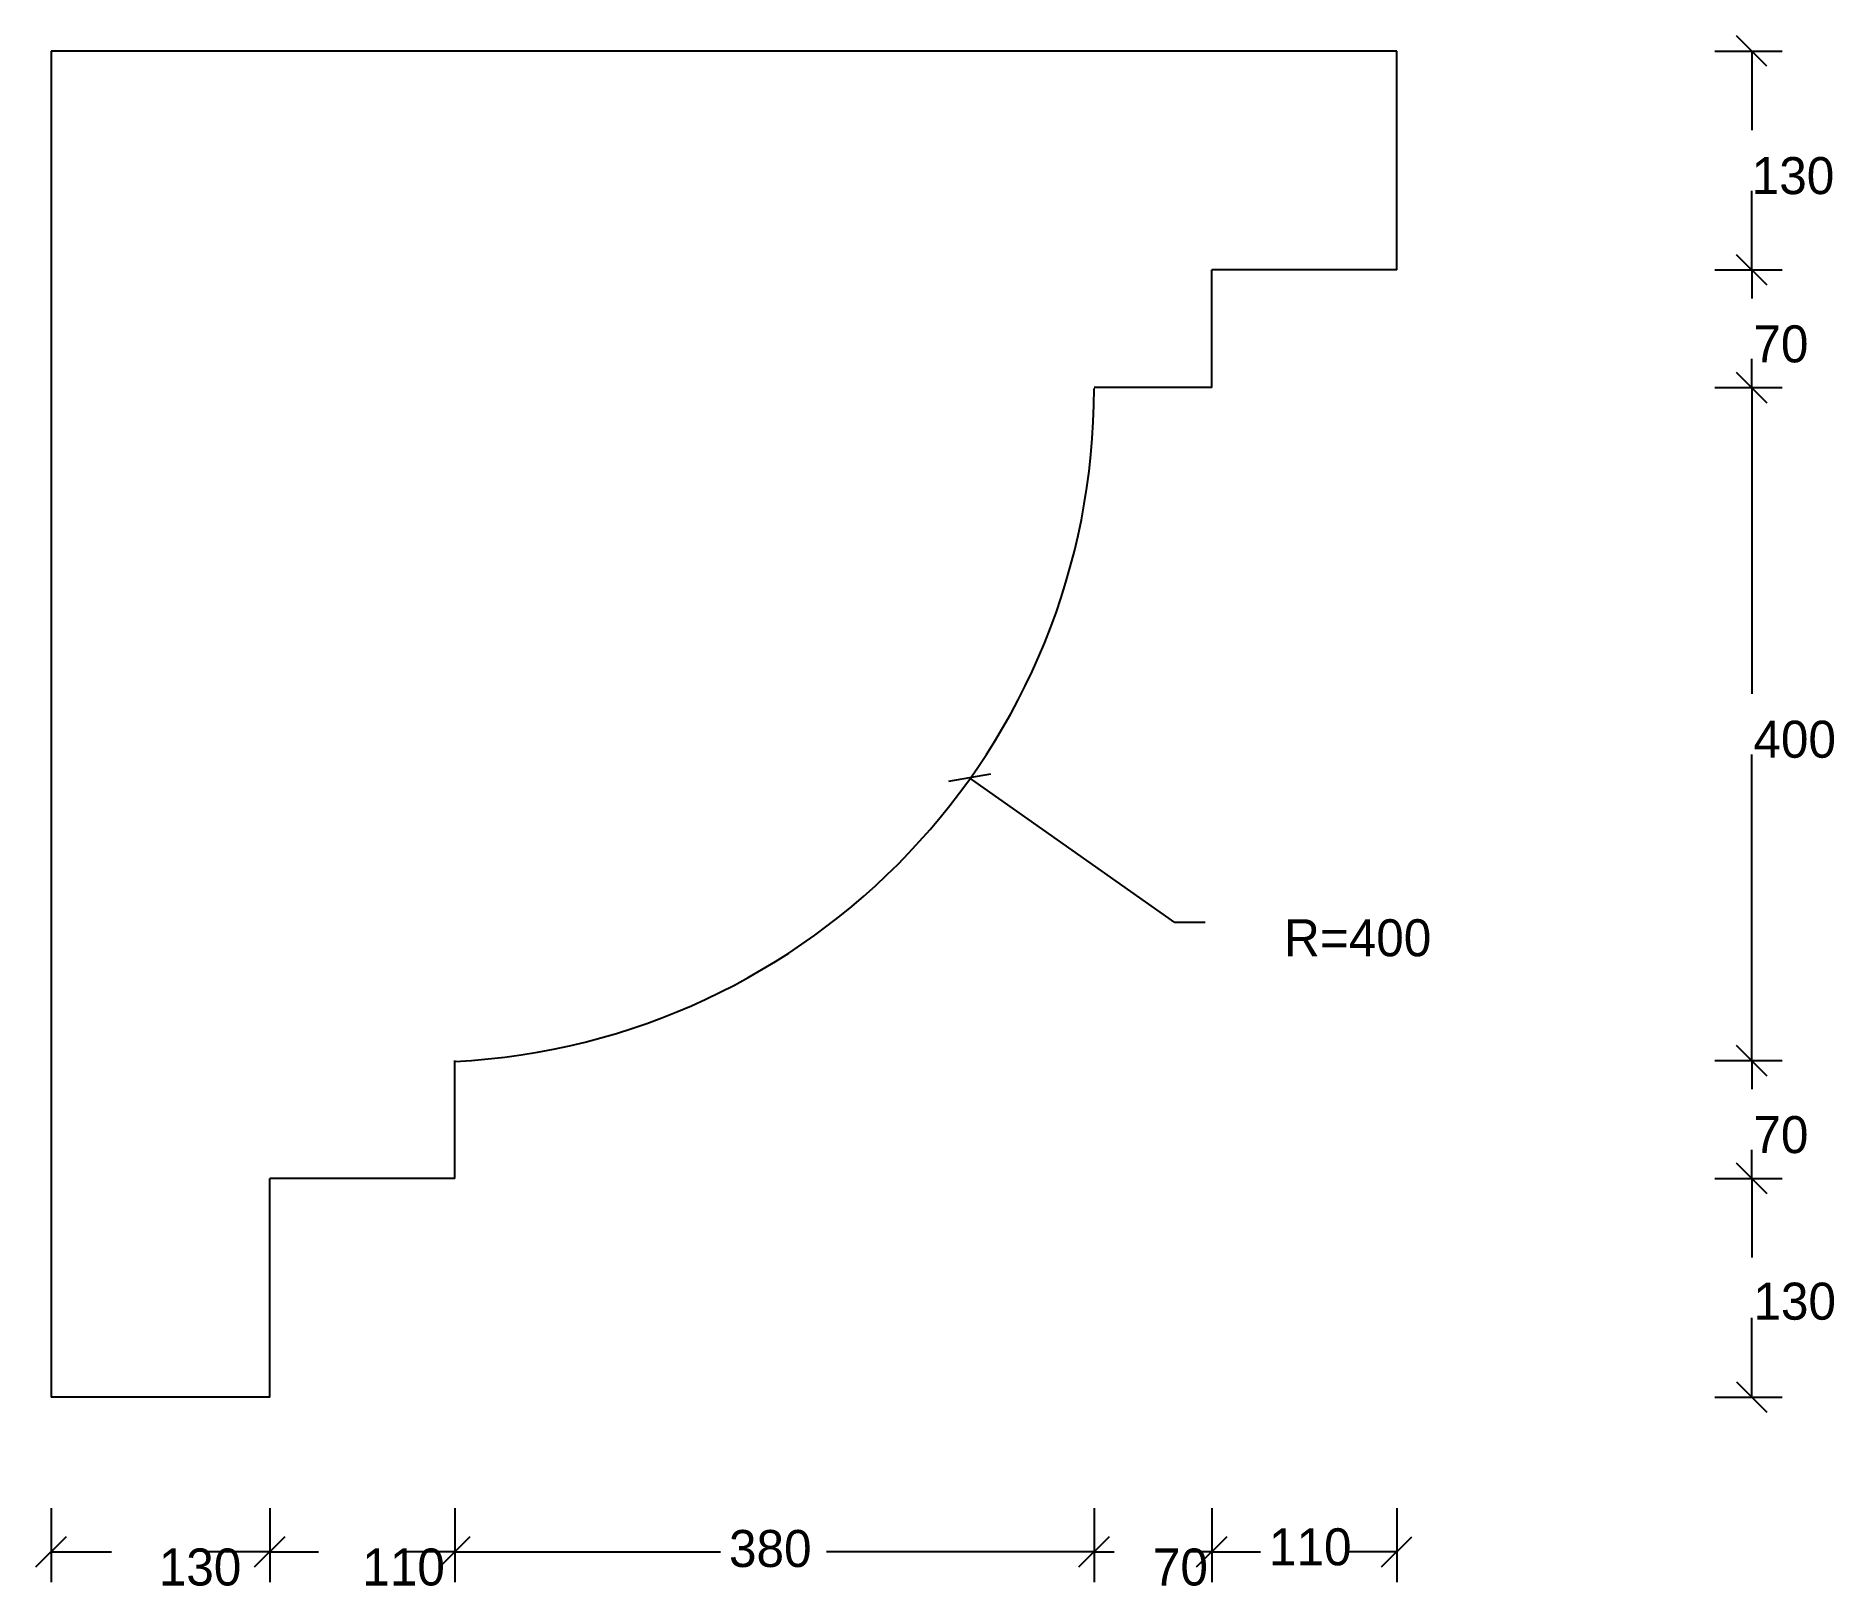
# Model space of a CAD drawing. Header units: metres. Extents: x 87.3 to 98, y -36.8 to -27.6.
import ezdxf

# ---------------------------------------------------------------- set-up
doc = ezdxf.new("R2010")
doc.units = ezdxf.units.M

# ---------------------------------------------------------------- blocks, each defined once
blk = doc.blocks.new('_OBLIQUE')
at = {"color": 0, "linetype": 'BYBLOCK'}
blk.add_line((-0.5, -0.5), (0.5, 0.5), dxfattribs=at)

msp = doc.modelspace()

# ---------------------------------------------------------------- linework, layer by layer
for p, q in [((87.42, -27.64), (87.42, -35.64)), ((95.42, -27.64), (87.42, -27.64)), ((95.42, -28.94), (95.42, -27.64)), ((95.42, -28.94), (95.42, -27.64)), ((97.31, -27.64), (97.71, -27.64)), ((97.53, -27.64), (97.53, -28.11)), ((97.53, -28.94), (97.53, -28.47)), ((95.42, -28.94), (94.32, -28.94)), ((94.32, -29.64), (94.32, -28.94)), ((97.31, -28.94), (97.71, -28.94)), ((97.31, -28.94), (97.71, -28.94)), ((97.53, -28.94), (97.53, -29.11)), ((97.53, -29.64), (97.53, -29.47)), ((94.32, -29.64), (93.62, -29.64)), ((97.31, -29.64), (97.71, -29.64)), ((97.31, -29.64), (97.71, -29.64)), ((97.53, -29.64), (97.53, -31.46)), ((97.53, -33.64), (97.53, -31.82)), ((94.1, -32.82), (92.88, -31.96)), ((94.28, -32.82), (94.1, -32.82)), ((89.82, -34.34), (89.82, -33.64)), ((97.31, -33.64), (97.71, -33.64)), ((97.31, -33.64), (97.71, -33.64)), ((97.53, -33.64), (97.53, -33.81)), ((97.53, -34.34), (97.53, -34.17)), ((88.72, -35.64), (88.72, -34.34)), ((89.82, -34.34), (88.72, -34.34)), ((97.31, -34.34), (97.71, -34.34)), ((97.31, -34.34), (97.71, -34.34)), ((97.53, -34.34), (97.53, -34.81)), ((97.53, -35.64), (97.53, -35.17)), ((88.72, -35.64), (87.42, -35.64)), ((97.31, -35.64), (97.71, -35.64)), ((87.42, -36.3), (87.42, -36.74)), ((87.42, -36.3), (87.42, -36.74)), ((88.72, -36.3), (88.72, -36.74)), ((88.72, -36.3), (88.72, -36.74)), ((89.82, -36.3), (89.82, -36.74)), ((89.82, -36.3), (89.82, -36.74)), ((93.62, -36.3), (93.62, -36.74)), ((93.62, -36.3), (93.62, -36.74)), ((94.32, -36.3), (94.32, -36.74)), ((94.32, -36.3), (94.32, -36.74)), ((95.42, -36.3), (95.42, -36.74)), ((87.42, -36.56), (87.78, -36.56)), ((88.72, -36.56), (88.35, -36.56)), ((88.72, -36.56), (89.01, -36.56)), ((89.82, -36.56), (89.52, -36.56)), ((89.82, -36.56), (91.4, -36.56)), ((93.62, -36.56), (92.03, -36.56)), ((93.62, -36.56), (93.74, -36.56)), ((94.32, -36.56), (94.19, -36.56)), ((94.32, -36.56), (94.61, -36.56)), ((95.42, -36.56), (95.12, -36.56))]:
    msp.add_line(p, q)
msp.add_arc((89.62, -29.65), 4, 272.87, 0.07)

# ---------------------------------------------------------------- block references
at = {"xscale": 0.18, "yscale": 0.18, "zscale": 0.18}
for p, rotation in [((97.53, -27.64), 90), ((97.53, -28.94), 270), ((97.53, -28.94), 90), ((97.53, -29.64), 90), ((97.53, -29.64), 270), ((92.88, -31.96), 144.75), ((97.53, -33.64), 270), ((97.53, -33.64), 90), ((97.53, -34.34), 90), ((97.53, -34.34), 270), ((97.53, -35.64), 270), ((87.42, -36.56), 180), ((88.72, -36.56), 180), ((89.82, -36.56), 180), ((93.62, -36.56), 180), ((94.32, -36.56), 180)]:
    msp.add_blockref('_OBLIQUE', p, dxfattribs=dict(at, rotation=rotation))
for p in [(87.42, -36.56), (88.72, -36.56), (89.82, -36.56), (93.62, -36.56), (94.32, -36.56), (95.42, -36.56)]:
    msp.add_blockref('_OBLIQUE', p, dxfattribs=at)

# ---------------------------------------------------------------- texts
for s, p in [('380', (91.45, -36.65)), ('110', (94.66, -36.64))]:
    msp.add_text(s, height=0.22).set_placement(p)
at = {"char_height": 0.22, "attachment_point": 1}
for s, insert in [('\\A1;130', (97.53, -28.27)), ('\\A1;70', (97.54, -29.27)), ('\\A1;400', (97.54, -31.62)), ('\\A1;R=400', (94.75, -32.8)), ('\\A1;70', (97.54, -33.97)), ('\\A1;130', (97.54, -34.96)), ('\\A1;130', (88.06, -36.54)), ('\\A1;110', (89.27, -36.54)), ('\\A1;70', (93.97, -36.54))]:
    msp.add_mtext(s, dxfattribs=dict(at, insert=insert))

doc.saveas('drawing.dxf')
